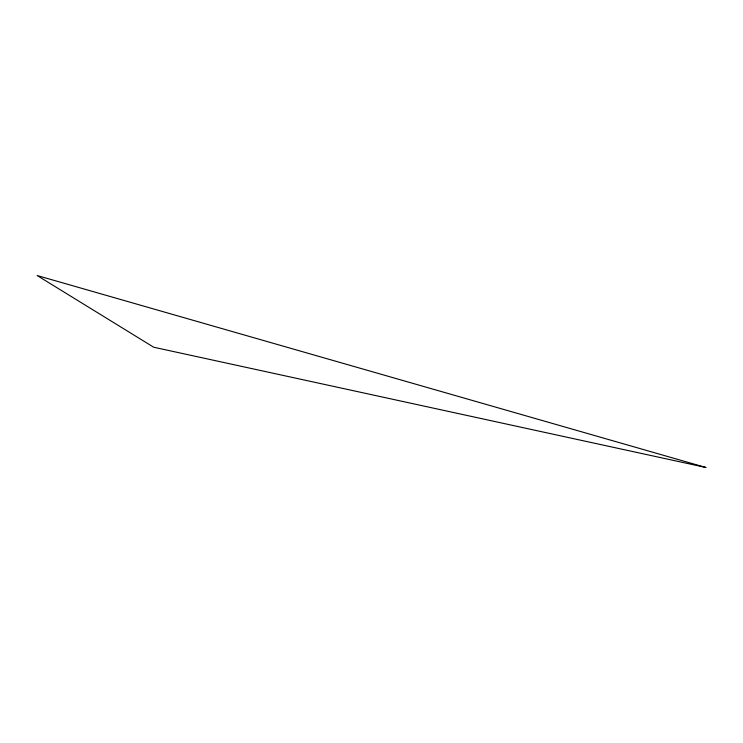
<?xml version="1.0" encoding="UTF-8"?>
<svg xmlns="http://www.w3.org/2000/svg" width="743" height="743" viewBox="0 0 743 743"><rect width="100%" height="100%" fill="white"/><g stroke="black" fill="none" stroke-linecap="round" stroke-linejoin="round"><path stroke-width="1.11" d="M705.85 467.468L153.708 347.232L37.15 275.532L705.85 467.468"/></g></svg>
